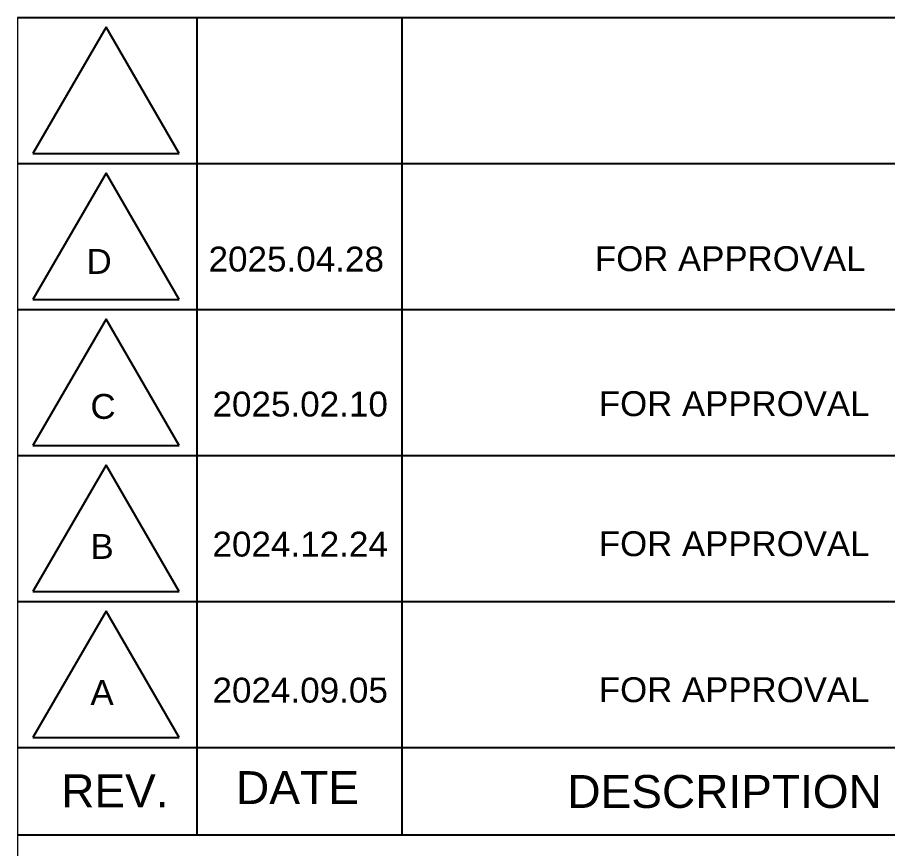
# Model space of a CAD drawing. Header units: inches. Extents: x 996 to 1837, y 0 to 594.
# Drawn here: x 1662.5 to 1721.9, y 133.6 to 190.4 of the extents above; entities that cross this region are included whole.
import ezdxf
from ezdxf.enums import TextEntityAlignment as Align

# ---------------------------------------------------------------- set-up
doc = ezdxf.new("R2010")
doc.units = ezdxf.units.IN
doc.header["$MEASUREMENT"] = 0
for name, color, linetype in [('BG 0 -1', 7, 'Continuous'), ('BG 09.title block', 7, 'Continuous'), ('FRAME', 7, 'Continuous')]:
    doc.layers.add(name, color=color, linetype=linetype)
doc.styles.add('Arial', font='arial.ttf')

msp = doc.modelspace()

# ---------------------------------------------------------------- linework, layer by layer
at = {"layer": 'BG 0 -1', "color": 7, "linetype": 'Continuous', "lineweight": 9}
msp.add_line((1662.467, 190.417), (1662.467, 18.107), dxfattribs=at)
at = {"layer": 'BG 09.title block', "color": 7, "linetype": 'Continuous', "lineweight": 25}
for p, q in [((1662.467, 190.417), (1811.735, 190.417)), ((1674.735, 190.417), (1674.735, 134.529)), ((1688.735, 190.417), (1688.735, 134.529)), ((1668.528, 189.756), (1663.528, 181.12)), ((1673.524, 181.12), (1668.528, 189.756)), ((1663.528, 181.12), (1673.524, 181.12)), ((1662.467, 180.438), (1811.735, 180.438)), ((1668.528, 179.776), (1663.528, 171.14)), ((1673.524, 171.14), (1668.528, 179.776)), ((1663.528, 171.14), (1673.524, 171.14)), ((1662.467, 170.458), (1811.735, 170.458)), ((1668.528, 169.796), (1663.528, 161.16)), ((1673.524, 161.16), (1668.528, 169.796)), ((1663.528, 161.16), (1673.524, 161.16)), ((1662.467, 160.478), (1811.735, 160.478)), ((1668.528, 159.816), (1663.528, 151.18)), ((1673.524, 151.18), (1668.528, 159.816)), ((1663.528, 151.18), (1673.524, 151.18)), ((1662.467, 150.498), (1811.735, 150.498)), ((1668.528, 149.836), (1663.528, 141.2)), ((1673.524, 141.2), (1668.528, 149.836)), ((1663.528, 141.2), (1673.524, 141.2)), ((1662.467, 140.517), (1811.735, 140.517)), ((1811.735, 134.529), (1662.467, 134.529))]:
    msp.add_line(p, q, dxfattribs=at)

# ---------------------------------------------------------------- texts
at = {"layer": 'BG 09.title block', "color": 7, "style": 'Arial'}
for s, width, p in [('REV.', 1.000881, (1669.127, 137.557)), ('DATE', 1.004333, (1681.606, 137.774)), ('DESCRIPTION', 1.000365, (1710.787, 137.512))]:
    msp.add_text(s, height=2.25, dxfattribs=dict(at, width=width)).set_placement(p, align=Align.MIDDLE)
at = {"layer": 'FRAME', "color": 2, "style": 'Arial'}
for s, width, p in [('FOR APPROVAL', 1.000881, (1701.927, 173.077)), ('D', 1.004063, (1667.189, 172.888)), ('2025.04.28', 1.008516, (1675.528, 173.049)), ('C', 1.004063, (1667.458, 162.978)), ('2025.02.10', 1.008516, (1675.797, 163.138)), ('FOR APPROVAL', 1.000881, (1702.196, 163.167)), ('2024.12.24', 1.008516, (1675.797, 153.566)), ('FOR APPROVAL', 1.000881, (1702.196, 153.595)), ('B', 1.004063, (1667.458, 153.406)), ('A', 1.004063, (1667.458, 143.426)), ('2024.09.05', 1.008516, (1675.797, 143.586)), ('FOR APPROVAL', 1.000881, (1702.196, 143.615))]:
    msp.add_text(s, height=1.7, dxfattribs=dict(at, width=width)).set_placement(p)

doc.saveas('drawing.dxf')
